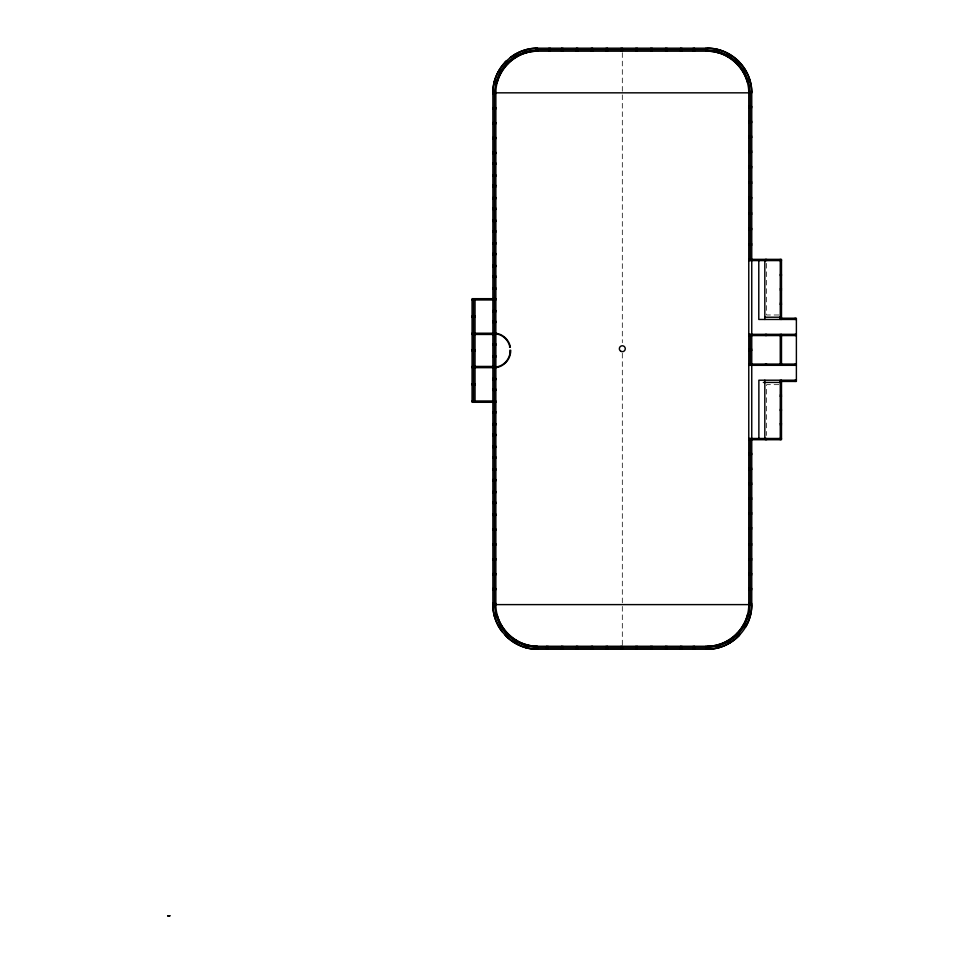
<?xml version="1.0" encoding="UTF-8"?>
<svg xmlns="http://www.w3.org/2000/svg" width="964" height="964" viewBox="0 0 964 964"><rect width="100%" height="100%" fill="white"/><g stroke="black" fill="none" stroke-linecap="round" stroke-linejoin="round"><path stroke-width="0.72" stroke-dasharray="4.82 3.62" d="M778.9 314.987L766.621 314.987L766.621 262.063M778.9 384.672L766.621 384.672L766.621 435.487M622.31 52.683L622.31 342.714M622.31 353.234L622.31 644.771"/><path stroke-width="1.45" d="M492.881 92.833C492.387 68.974 513.655 47.706 537.514 48.2L707.118 48.2C730.977 47.694 752.245 68.974 751.751 92.833L751.751 604.609C752.221 628.456 730.965 649.712 707.118 649.242L537.514 649.242C513.667 649.736 492.399 628.468 492.881 604.609L492.881 92.833A44.633 44.633 0 0 1 505.955 61.274M748.968 614.743L750.257 604.609M494.424 92.339L495.653 82.796M495.858 92.833C495.713 70.541 515.222 51.032 537.514 51.176L707.118 51.176C729.411 51.032 748.908 70.541 748.775 92.833L748.775 604.609C748.908 626.913 729.411 646.41 707.118 646.266L537.514 646.266C515.222 646.41 495.713 626.913 495.858 604.609L495.858 92.833L751.751 92.833A44.633 44.633 0 0 0 707.118 48.2L707.118 51.176A41.657 41.657 0 0 1 747.353 82.048L750.233 81.277M717.059 52.49L717.457 49.477M525.97 647.724L526.73 644.856M717.903 52.598L718.674 49.718M495.845 81.663L499.714 72.204M744.907 625.226L748.787 615.779M524.79 647.326L525.97 644.53M726.976 56.358L728.326 53.635M727.941 56.756L729.435 54.177M515.21 643.265L516.692 640.686M514.173 642.566L515.861 640.048M738.508 634.035L744.473 626.178M500.147 71.264L506.353 63.13M735.785 62.768L737.785 60.491L738.713 61.31L736.568 63.371M505.799 635.987L508.064 634.071M729.531 641.361L737.737 634.975M507.052 62.286L515.017 56.129M742.678 71.336L745.076 69.48M504.979 635.047L507.389 633.203M743.196 71.999L745.774 70.517M498.87 626.925L501.437 625.443M747.04 81.277L749.835 80.108M515.945 55.466L525.284 51.562M719.264 645.916L728.688 641.976M498.316 625.817L501.111 624.66M495.858 367.151L499.653 366.127A16.906 16.906 0 0 0 509.763 354.415L509.848 350.209M494.412 616.165L497.279 615.394A41.657 41.657 0 0 0 537.514 646.266L537.514 649.242A44.657 44.657 0 0 1 505.967 636.168M526.344 51.164L536.273 49.815M707.118 647.76L718.276 646.278M494.171 614.948L497.171 614.55M537.514 49.682L548.926 49.682M550.155 49.682L591.318 49.682M592.559 49.682L606.199 49.682M607.441 49.682L621.081 49.682M622.31 49.682L635.951 49.682M637.192 49.682L650.833 49.682M652.074 49.682L705.877 49.682M748.606 91.592L751.667 91.592M495.918 92.339L492.917 92.339L492.893 93.58L495.858 93.58M748.775 106.474L751.751 106.474M492.881 107.715L495.858 107.715M748.775 107.715L751.751 107.715M492.881 108.944L495.858 108.944M748.775 121.344L751.751 121.344M492.881 122.585L495.858 122.585M748.775 122.585L751.751 122.585M492.881 123.826L495.858 123.826M748.775 136.225L751.751 136.225M492.881 137.466L495.858 137.466M748.775 137.466L751.751 137.466M492.881 138.708L495.858 138.708M748.775 151.107L751.751 151.107M492.881 152.336L495.858 152.336M748.775 152.336L751.751 152.336M492.881 153.577L495.858 153.577M492.881 163.024L495.858 163.024M492.881 164.266L495.858 164.266M748.775 166.567L751.751 166.567M748.775 167.808L751.751 167.808M492.881 174.954L495.858 174.954M492.881 176.195L495.858 176.195M748.775 182.027L751.751 182.027M748.775 183.268L751.751 183.268M492.881 185.341L495.858 185.341M492.881 186.871L495.858 186.871M492.881 197.56L495.858 197.56M748.775 197.5L751.751 197.5M492.881 198.801L495.858 198.801M748.775 198.741L751.751 198.741M492.881 208.164L495.858 208.164M492.881 209.489L495.858 209.489M748.775 212.96L751.751 212.96M748.775 214.201L751.751 214.201M492.881 220.166L495.858 220.166M492.881 221.407L495.858 221.407M748.775 228.432L751.751 228.432M748.775 229.661L751.751 229.661M492.881 230.854L495.858 230.854M492.881 232.095L495.858 232.095M492.881 242.783L495.858 242.783M492.881 244.025L495.858 244.025M748.775 243.892L751.751 243.892M748.775 245.133L751.751 245.133M492.881 253.472L495.858 253.472M492.881 254.701L495.858 254.701M748.775 259.352L781.503 259.352L781.503 319.458M751.751 259.979L780.262 259.979M748.775 260.593L781.503 260.593M492.881 265.389L495.858 265.389M492.881 266.63L495.858 266.63M780.262 274.378L781.503 274.378M780.262 275.62L781.503 275.62M492.881 276.078L495.858 276.078M492.881 277.319L495.858 277.319M492.881 287.995L495.858 287.995M780.262 288.79L781.503 288.79M492.881 289.236L495.858 289.236M780.262 290.019L781.503 290.019M495.858 298.683L472.059 298.683L472.059 402.289L495.858 402.289M475.035 299.31L492.881 299.31M472.059 299.925L495.858 299.925M780.262 303.19L781.503 303.19M780.262 304.431L781.503 304.431M492.881 310.613L495.858 310.613M492.881 311.854L495.858 311.854M472.059 316.072L475.035 316.072M472.059 317.072L475.035 317.072M764.826 317.216L780.262 317.216M780.262 318.216L796.385 318.216L796.385 381.443L780.262 381.443M781.503 318.831L795.143 318.831M796.385 319.458L758.789 319.458L758.789 260.593M492.881 321.301L495.858 321.301M492.881 322.53L495.858 322.53M472.059 333.219L495.858 333.219A17.4 17.4 0 0 1 510.245 346.341L510.354 347.233M475.035 333.845L492.881 333.845M748.775 334.327L796.385 334.327M472.059 334.46L495.858 334.46M751.751 334.954L795.143 334.954M748.775 335.568L796.385 335.568M492.881 343.907L495.858 343.907M492.881 345.148L495.858 345.148M509.534 347.233L509.763 346.462A16.906 16.906 0 0 0 499.653 334.761L495.858 333.737M748.775 349.209L751.751 349.209M472.059 349.944L475.035 349.944M748.775 350.45L751.751 350.45M472.059 350.932L475.035 350.932M492.881 355.837L495.858 355.837M492.881 357.066L495.858 357.066M748.775 364.091L796.385 364.091M751.751 364.705L795.143 364.705M748.775 365.32L796.385 365.32M472.059 366.428L495.858 366.428M475.035 367.043L492.881 367.043M472.059 367.67L495.858 367.67A17.4 17.4 0 0 0 510.739 350.438L510.703 350.209M492.881 378.442L495.858 378.442M492.881 379.683L495.858 379.683M796.385 380.202L758.873 380.202L758.873 438.475M781.503 380.828L795.143 380.828M763.343 382.431L780.262 382.431M472.059 383.865L475.035 383.865M472.059 384.853L475.035 384.853M492.881 389.131L495.858 389.131M492.881 390.36L495.858 390.36M780.262 395.083L781.503 395.083M780.262 396.325L781.503 396.325M472.059 401.048L495.858 401.048M475.035 401.675L492.881 401.675M780.262 409.339L781.503 409.339M780.262 410.58L781.503 410.58M492.881 411.736L495.858 411.736M492.881 412.978L495.858 412.978M780.262 423.594L781.503 423.594M492.881 423.666L495.858 423.666M780.262 424.835L781.503 424.835M492.881 424.895L495.858 424.895M492.881 434.342L495.858 434.342M492.881 435.583L495.858 435.583M748.775 438.475L781.503 438.475M751.751 439.09L780.262 439.09M748.775 439.717L781.503 439.717L781.503 380.202M492.881 446.272L495.858 446.272M492.881 447.513L495.858 447.513M748.775 453.345L751.751 453.345M748.775 454.586L751.751 454.586M492.881 456.96L495.858 456.96M492.881 458.189L495.858 458.189M748.775 468.227L751.751 468.227M492.881 468.878L495.858 468.878M748.775 469.468L751.751 469.468M492.881 470.119L495.858 470.119M492.881 479.566L495.858 479.566M492.881 480.807L495.858 480.807M748.775 483.109L751.751 483.109M748.775 484.35L751.751 484.35M492.881 491.495L495.858 491.495M492.881 492.724L495.858 492.724M748.775 497.978L751.751 497.978M748.775 499.219L751.751 499.219M492.881 502.172L495.858 502.172M492.881 503.413L495.858 503.413M748.775 512.86L751.751 512.86M492.881 514.101L495.858 514.101M748.775 514.101L751.751 514.101M492.881 515.342L495.858 515.342M748.775 527.742L751.751 527.742M492.881 528.983L495.858 528.983M748.775 528.983L751.751 528.983M492.881 530.212L495.858 530.212M492.881 543.853L495.858 543.853M748.775 543.853L751.751 543.853M492.881 545.094L495.858 545.094M748.775 545.094L751.751 545.094M492.881 558.734L495.858 558.734M748.775 558.734L751.751 558.734M492.881 559.976L495.858 559.976M748.775 559.976L751.751 559.976M492.881 573.616L495.858 573.616M748.775 573.616L751.751 573.616M492.881 574.857L495.858 574.857M748.775 574.857L751.751 574.857M492.881 588.498L495.858 588.498M748.775 588.498L751.751 588.498M492.881 589.739L495.858 589.739M748.775 589.739L751.751 589.739M492.881 603.38L495.858 603.38M748.775 603.38L751.751 603.38M537.514 647.76L705.877 647.76M707.118 49.682L717.252 50.984M747.462 614.55L750.462 614.948M526.344 646.29L536.273 647.639M494.158 82.494L497.147 83.085M494.399 81.277L497.279 82.048A41.657 41.657 0 0 1 537.514 51.176L537.514 48.2A44.633 44.633 0 0 0 510.342 57.43M750.221 616.165L747.353 615.394A41.657 41.657 0 0 1 707.118 646.266L707.118 649.242A44.681 44.681 0 0 0 738.665 636.156M718.288 51.152L727.651 54.996M498.316 71.625L501.111 72.794M743.521 624.66L746.305 625.805M515.945 641.976L525.38 645.928M498.858 70.517L501.437 71.999M743.196 625.443L745.75 626.913A44.681 44.681 0 0 0 751.751 604.609L492.881 604.609A44.657 44.657 0 0 0 502.111 631.781M728.688 55.466L736.785 61.624M737.315 633.107L739.713 634.951M506.931 635.023L515.017 641.313M736.568 634.071L738.894 635.891M507.486 64.13L505.208 62.13L506.04 61.202L508.064 63.371M737.641 62.347L743.883 70.408M728.615 640.168L730.447 642.566M500.159 626.178L506.184 634.131M514.173 54.876L515.861 57.394M515.198 54.177L516.692 56.756M727.941 640.686L729.423 643.253M744.485 71.264L748.438 80.699M718.686 644.53L719.843 647.314M495.845 615.779L499.714 625.238M524.79 50.116L525.766 52.996M717.903 644.856L718.662 647.712M525.958 49.718L526.73 52.598M748.787 81.663L750.137 91.592M494.375 604.609L495.665 614.755M795.143 318.216L795.143 319.458M795.143 334.327L795.143 335.568M795.143 364.091L795.143 365.32M795.143 380.202L795.143 381.443M781.503 334.327L781.503 365.32M780.888 260.593L780.888 318.216M780.888 381.443L780.888 438.475M780.262 259.352L780.262 319.458M780.262 334.327L780.262 365.32M780.262 380.202L780.262 439.717M766.621 259.352L766.621 260.593M766.621 334.327L766.621 335.568M766.621 364.091L766.621 365.32M766.621 438.475L766.621 439.717M765.392 259.352L765.392 260.593M765.392 334.327L765.392 335.568M765.392 364.091L765.392 365.32M765.392 438.475L765.392 439.717M764.826 260.593L764.826 319.458M764.826 380.202L764.826 438.475M750.257 92.833L750.257 106.474M750.257 107.715L750.257 136.225M750.257 137.466L750.257 151.107M750.257 152.336L750.257 166.567M750.257 167.808L750.257 260.593M750.257 334.327L750.257 365.32M750.257 438.475L750.257 527.742M750.257 528.983L750.257 543.853M750.257 545.094L750.257 588.498M750.257 589.739L750.257 603.38M705.877 48.2L705.877 51.176M705.877 646.266L705.877 649.242M694.466 48.2L694.466 51.176M694.466 646.266L694.466 649.242M693.236 48.2L693.236 51.176M693.236 646.266L693.236 649.242M681.825 48.2L681.825 51.176M681.825 646.266L681.825 649.242M680.584 48.2L680.584 51.176M680.584 646.266L680.584 649.242M666.943 48.2L666.943 51.176M666.943 646.266L666.943 649.242M665.714 48.2L665.714 51.176M665.714 646.266L665.714 649.242M652.074 48.2L652.074 51.176M652.074 646.266L652.074 649.242M650.833 48.2L650.833 51.176M650.833 646.266L650.833 649.242M637.192 48.2L637.192 51.176M637.192 646.266L637.192 649.242M635.951 48.2L635.951 51.176M635.951 646.266L635.951 649.242M622.31 48.2L622.31 51.176M622.31 646.266L622.31 649.242M621.081 48.2L621.081 51.176M621.081 646.266L621.081 649.242M607.441 48.2L607.441 51.176M607.441 646.266L607.441 649.242M606.199 48.2L606.199 51.176M606.199 646.266L606.199 649.242M592.559 48.2L592.559 51.176M592.559 646.266L592.559 649.242M591.318 48.2L591.318 51.176M591.318 646.266L591.318 649.242M577.689 48.2L577.689 51.176M577.689 646.266L577.689 649.242M576.448 48.2L576.448 51.176M576.448 646.266L576.448 649.242M562.807 48.2L562.807 51.176M562.807 646.266L562.807 649.242M561.566 48.2L561.566 51.176M561.566 646.266L561.566 649.242M550.155 48.2L550.155 51.176M548.926 48.2L548.926 51.176M547.926 646.266L547.926 649.242M546.684 646.266L546.684 649.242M536.273 48.284L536.273 51.333M536.273 646.109L536.273 649.17M494.375 93.58L494.375 107.715M494.375 108.944L494.375 152.336M494.375 153.577L494.375 163.024M494.375 164.266L494.375 423.666M494.375 424.895L494.375 468.878M494.375 470.119L494.375 479.566M494.375 480.807L494.375 514.101M494.375 515.342L494.375 528.983M494.375 530.212L494.375 603.38M475.035 298.683L475.035 402.289M473.541 299.925L473.541 401.048M169.893 915.8L167.615 915.8L169.893 915.8M620.828 351.306A2.976 2.976 0 0 0 625.287 348.727A2.976 2.976 0 0 0 620.828 346.148A2.976 2.976 0 0 0 620.828 351.306"/></g></svg>
